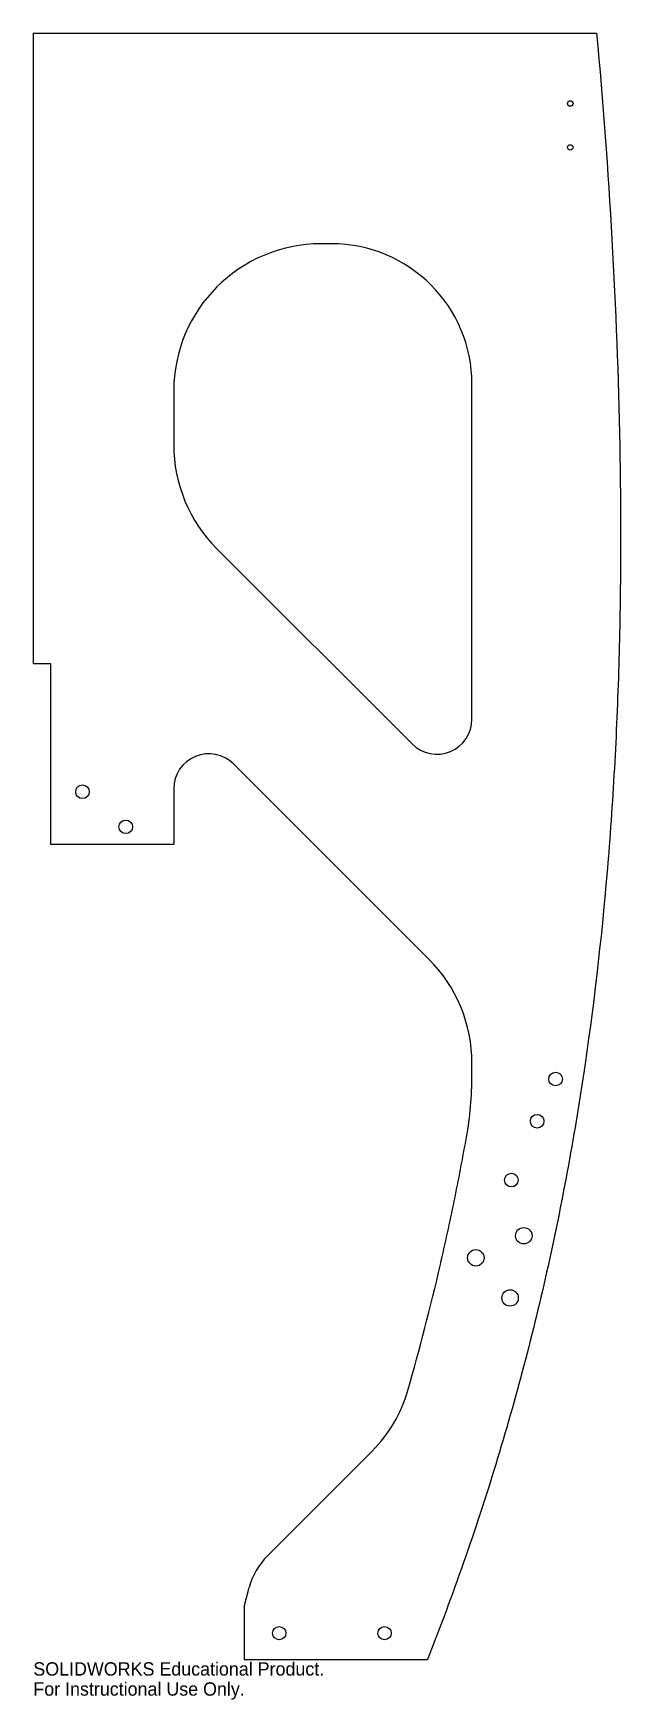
# Model space of a CAD drawing. Header units: inches. Extents: x 10.5 to 18.9, y -129.4 to -105.7.
import ezdxf

# ---------------------------------------------------------------- set-up
doc = ezdxf.new("R2010")
doc.units = ezdxf.units.IN
doc.header["$MEASUREMENT"] = 0
doc.styles.add('SLDTEXTSTYLE0', font='Arail.ttf')

msp = doc.modelspace()

# ---------------------------------------------------------------- linework, layer by layer
at = {"color": 1, "linetype": 'Continuous', "lineweight": 25}
for p, q in [((10.5, -114.635), (10.5, -105.65)), ((10.5, -105.65), (18.525, -105.65)), ((14.75, -108.65), (14.6, -108.65)), ((16.75, -115.426), (16.75, -110.65)), ((12.5, -110.75), (12.5, -111.513)), ((13.115, -112.998), (15.896, -115.779)), ((10.75, -114.635), (10.5, -114.635)), ((10.75, -117.211), (10.75, -114.635)), ((16.135, -118.846), (13.354, -116.065)), ((12.5, -116.418), (12.5, -117.211)), ((12.5, -117.211), (10.75, -117.211)), ((16.75, -120.503), (16.75, -120.331)), ((13.836, -127.351), (15.328, -125.859)), ((13.503, -128.077), (13.576, -127.802)), ((13.503, -128.077), (13.505, -128.829)), ((13.505, -128.829), (16.115, -128.829))]:
    msp.add_line(p, q, dxfattribs=at)
for centre, radius in [((18.15, -106.65), 0.0391), ((18.15, -107.275), 0.0391), ((11.2, -116.461), 0.0968), ((11.817, -116.961), 0.0968), ((17.941, -120.556), 0.0968), ((17.678, -121.157), 0.0968), ((17.311, -121.996), 0.0968), ((17.488, -122.789), 0.117), ((16.805, -123.104), 0.117), ((17.293, -123.676), 0.117), ((14.004, -128.454), 0.095), ((15.504, -128.454), 0.095)]:
    msp.add_circle(centre, radius, dxfattribs=at)
for centre, radius, start, end in [((14.6, -110.75), 2.1, 90, 180), ((14.75, -110.65), 2, 0, 90), ((14.6, -111.513), 2.1, 180, 225), ((16.25, -115.426), 0.5, 225, 0), ((13, -116.418), 0.5, 45, 180), ((14.65, -120.331), 2.1, 0, 45), ((11.75, -120.503), 5, 349.8308, 0), ((13.914, -124.445), 2, 315, 344.0251), ((14.543, -128.059), 1, 135, 165.1153)]:
    msp.add_arc(centre, radius, start, end, dxfattribs=at)
for points, knots in [([(18.525, -105.65), (18.615, -106.629), (18.688, -107.609), (18.799, -109.569), (18.837, -110.55), (18.864, -112.021), (18.868, -112.511), (18.865, -113.492), (18.859, -113.983), (18.833, -114.964), (18.814, -115.455), (18.775, -116.191), (18.761, -116.437), (18.728, -116.928), (18.71, -117.173), (18.611, -118.399), (18.502, -119.374), (18.219, -121.308), (18.045, -122.268), (17.622, -124.171), (17.374, -125.114), (16.945, -126.517), (16.793, -126.982), (16.468, -127.909), (16.296, -128.37), (16.115, -128.829)], [0, 0, 0, 0, 0.125, 0.125, 0.25, 0.25, 0.3125, 0.3125, 0.375, 0.375, 0.4375, 0.4375, 0.46875, 0.46875, 0.5, 0.5, 0.625, 0.625, 0.75, 0.75, 0.875, 0.875, 0.9375, 0.9375, 1, 1, 1, 1]), ([(15.836, -124.995), (16.007, -124.401), (16.161, -123.803), (16.369, -122.9), (16.435, -122.598), (16.559, -121.993), (16.617, -121.69), (16.671, -121.386)], [0, 0, 0, 0, 0.5, 0.5, 0.75, 0.75, 1, 1, 1, 1])]:
    msp.add_open_spline(points, degree=3, knots=knots, dxfattribs=at)

# ---------------------------------------------------------------- texts
at = {"color": 7, "linetype": 'Continuous', "char_height": 0.1903, "attachment_point": 1, "style": 'SLDTEXTSTYLE0'}
for s, insert in [('SOLIDWORKS Educational Product.', (10.5, -128.869)), ('For Instructional Use Only.', (10.5, -129.155))]:
    msp.add_mtext(s, dxfattribs=dict(at, insert=insert))

doc.saveas('drawing.dxf')
